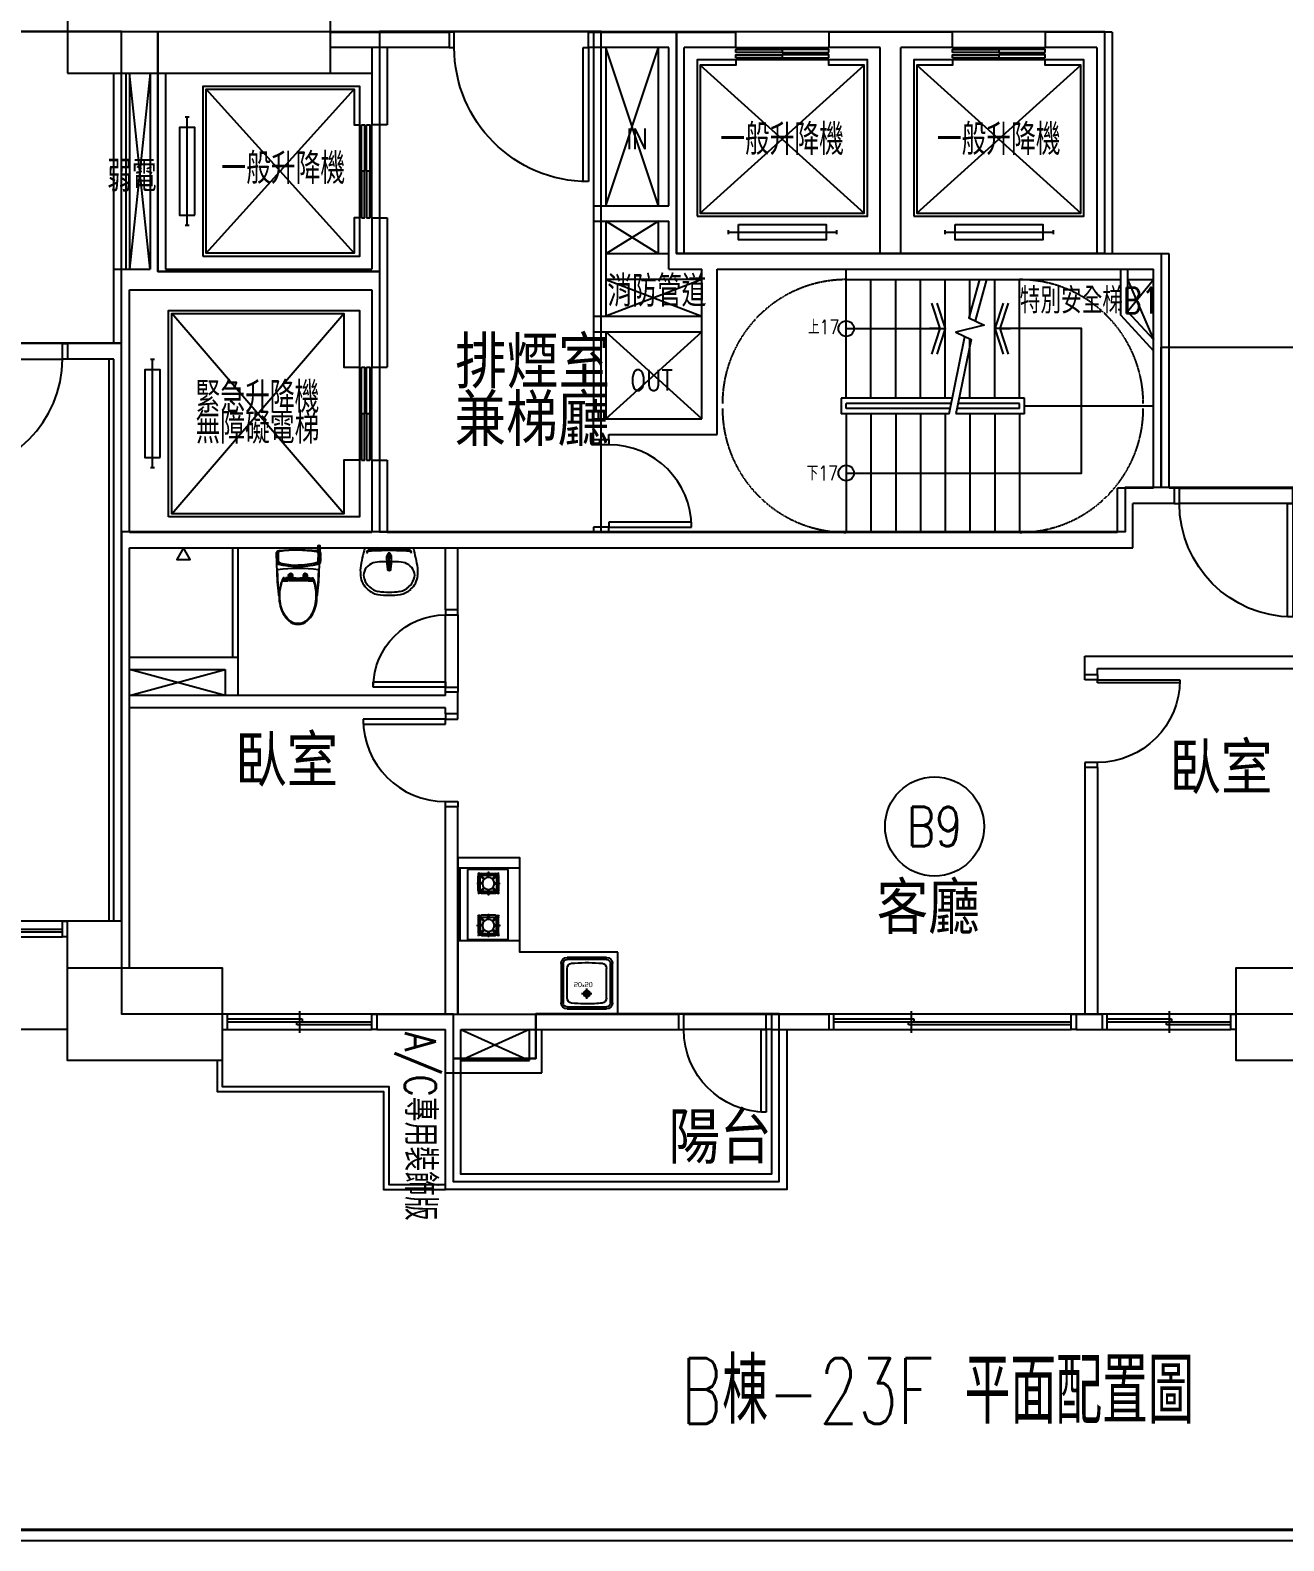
# Model space of a CAD drawing. Header units: millimetres. Extents: x 4964 to 9164, y 1049 to 3992.
# Drawn here: x 6224 to 7440, y 1066 to 2530 of the extents above; entities that cross this region are included whole.
import ezdxf
from ezdxf.enums import TextEntityAlignment as Align

# ---------------------------------------------------------------- set-up
doc = ezdxf.new("R2010")
doc.units = ezdxf.units.MM
doc.linetypes.add('HIDDEN2', pattern=[0.1875, 0.125, -0.0625])
for name, color, linetype in [('108.06.04', 1, 'Continuous'), ('COL', 1, 'Continuous'), ('DIM', 6, 'Continuous'), ('FURN', 4, 'Continuous'), ('LIFT', 4, 'Continuous'), ('OPEN', 4, 'Continuous'), ('STAIR', 4, 'Continuous'), ('SYM', 3, 'Continuous'), ('TEXT', 3, 'Continuous'), ('TEXT-樓梯、電梯', 3, 'Continuous'), ('TEXT-空間', 3, 'Continuous'), ('TOILET', 6, 'Continuous'), ('WALL', 2, 'Continuous'), ('WALL2', 10, 'Continuous'), ('投影線', 4, 'Continuous')]:
    doc.layers.add(name, color=color, linetype=linetype)
doc.layers.add('A01', color=1, linetype='Continuous', lineweight=40)
doc.layers.add('A03', color=3, linetype='Continuous', lineweight=25)
doc.layers.add('AREA', color=3, linetype='Continuous', plot=False)
doc.layers.get('DIM').off()
doc.styles.add('AEH', font='romans.shx', dxfattribs={"bigfont": 'chineset.shx'})
doc.styles.add('C1', font='simplex', dxfattribs={"bigfont": 'CHINESET'})
doc.styles.add('CHINA', font='simplex', dxfattribs={"bigfont": 'chineset.shx'})
doc.styles.get("Standard").update_dxf_attribs({"font": 'arial.ttf'})

# ---------------------------------------------------------------- blocks, each defined once
blk = doc.blocks.new('A$C7D185E68')
at = {"layer": 'A01'}
blk.add_lwpolyline([(16.24, 1704.93), (2439.36, 1704.93), (2439.36, 16.24), (16.24, 16.24)], close=True, dxfattribs=at)
at = {"layer": 'A03'}
blk.add_lwpolyline([(10.08, 1711.09), (2445.53, 1711.09), (2445.53, 10.08), (10.08, 10.08)], close=True, dxfattribs=at)
blk = doc.blocks.new('_PSTSTR')
blk.add_circle((0, 0), 0.05)
blk = doc.blocks.new('PSTARW06')
blk.add_line((-5, 0), (-15, 0))
for points in [[(-13.1, -24.8), (-5, 0), (-13.1, 24.8)], [(-8.1, -24.8), (0, 0), (-8.1, 24.8)]]:
    blk.add_lwpolyline(points)
blk = doc.blocks.new('$PDS001015O06Y00DW0000DW10')
at = {"color": 0, "linetype": 'Continuous'}
for p, q in [((40, 87.5), (35, 87.5)), ((35, 87.5), (35, 7.5)), ((40, 7.5), (40, 87.5)), ((-45, 7.5), (-40, 7.5)), ((-40, 7.5), (-40, -7.5)), ((35, 7.5), (40, 7.5)), ((45, 7.5), (40, 7.5)), ((40, 7.5), (40, -7.5)), ((-40, -7.5), (-45, -7.5)), ((40, -7.5), (45, -7.5))]:
    blk.add_line(p, q, dxfattribs=at)
at = {"color": 8, "linetype": 'Continuous'}
blk.add_arc((40, 7.5), 80, 90, 180, dxfattribs=at)
blk = doc.blocks.new('$PDS001515O099C0DW0000DW10')
at = {"color": 0, "linetype": 'Continuous'}
for p, q in [((55, 117.5), (50, 117.5)), ((50, 117.5), (50, 7.5)), ((55, 7.5), (55, 117.5)), ((-60, 7.5), (-55, 7.5)), ((-55, 7.5), (-55, -7.5)), ((55, 7.5), (-55, 7.5)), ((50, 7.5), (55, 7.5)), ((60, 7.5), (55, 7.5)), ((55, 7.5), (55, -7.5)), ((-55, -7.5), (-60, -7.5)), ((-55, -7.5), (55, -7.5)), ((55, -7.5), (60, -7.5))]:
    blk.add_line(p, q, dxfattribs=at)
blk.add_arc((55, 7.5), 110, 90, 180, dxfattribs=at)
blk = doc.blocks.new('$PDS001515O06Y00DW0000DW10')
at = {"color": 0, "linetype": 'Continuous'}
for p, q in [((40, 87.5), (35, 87.5)), ((35, 87.5), (35, 7.5)), ((40, 7.5), (40, 87.5)), ((-45, 7.5), (-40, 7.5)), ((-40, 7.5), (-40, -7.5)), ((40, 7.5), (-40, 7.5)), ((35, 7.5), (40, 7.5)), ((45, 7.5), (40, 7.5)), ((40, 7.5), (40, -7.5)), ((-40, -7.5), (-45, -7.5)), ((-40, -7.5), (40, -7.5)), ((40, -7.5), (45, -7.5))]:
    blk.add_line(p, q, dxfattribs=at)
blk.add_arc((40, 7.5), 80, 90, 180, dxfattribs=at)
blk = doc.blocks.new('A$C7F4B771B')
at = {"layer": 'TOILET'}
for p, q in [((33.4, 33), (32.6, 33)), ((33, 35.9), (33, 34)), ((0.6, 3), (0, 2.6)), ((0, 2.6), (2.6, 2.6)), ((0, 2.6), (0, 1.4)), ((0, 1.4), (2.6, 1.4)), ((0, 1.4), (0.6, 1.1)), ((0.6, 3), (2.6, 3)), ((0.6, 3), (0.6, 1.1)), ((0.6, 1.1), (2.6, 1.1)), ((2.6, 4), (3, 4)), ((2.6, 0), (3, 0)), ((3.5, 3.5), (3.5, 0.5)), ((3.5, 3), (5.7, 3)), ((3.5, 1.1), (6.7, 1.1)), ((10.6, 2.4), (18.1, 2.8)), ((10.6, 2.4), (10.8, 1.2)), ((11, 0.8), (15.4, 1.1)), ((15.8, 1.6), (15.8, 2.7)), ((18.1, 2.8), (18, 1.4)), ((33, 8.8), (32.5, 8.8)), ((33.4, 11.6), (32.6, 11.6)), ((33, 8.8), (33, 10.6))]:
    blk.add_line(p, q, dxfattribs=at)
for points in [[(49.2, 40.7, 0.005983), (47.6, 40.9, 0.021833), (35.6, 42.1), (8.5, 43.3, 0.403976), (5.4, 40.5, 0.020171), (4.6, 22.3, 0.020171), (5.4, 4.1, 0.403976), (8.5, 1.3), (10.8, 1.4)], [(4.7, 22.3, -0.01987), (5.8, 40.2, -0.30631), (7.9, 42), (15.6, 41.7, -0.337841), (17.4, 40.1, -0.051951), (19.6, 22.3)], [(4.7, 22.3, -0.019567), (6, 40, -0.319195), (8.1, 41.7), (15.4, 41.4, -0.329176), (17.2, 39.9, -0.060278), (19.6, 22.3)], [(18.1, 2.1, 0.182797), (18.8, 3.3, 0.122466), (18.8, 41.3, 0.346824), (17, 42.9)], [(23.1, 42.6, -0.423997), (23.6, 42.1, 0.06207), (23.6, 2.5, -0.423997), (23.1, 2)], [(47.4, 40.6, 0.013219), (43.9, 41, 0.019512), (23.6, 42.1)], [(31.9, 17), (29.1, 17, 1), (29.1, 13.6), (33.1, 13.6), (34.6, 13.6, 0.414214), (34.7, 13.7), (34.7, 30.9, 0.414214), (34.6, 31), (33.1, 31), (29.1, 31, 1), (29.1, 27.6), (31.9, 27.6)], [(72.6, 13.5, 0.399321), (72.6, 31.1, 0.146817), (59, 38.9, 0.057025), (49.4, 40, 0.087506), (34.1, 37.3, 0.322783), (33.6, 36.5), (33.7, 32.6), (32.1, 32.6, -0.410044), (31.9, 32.8), (31.9, 33.9, -0.414214), (32, 34), (33.5, 34, 0.418347), (33.5, 34), (33.5, 35.8, 0.410092), (33.4, 35.9), (32, 35.9, -0.414214), (31.9, 35.9), (31.9, 36.5, -0.414214), (32, 36.6), (32.5, 36.6, 0.349843), (32.7, 36.7, -0.249303), (33.2, 37.3, -0.092475), (49.4, 40.3, -0.057025), (59.1, 39.2, -0.146817), (72.8, 31.3, -0.399321), (72.8, 13.3)], [(32, 31, 0.414214), (31.9, 30.9), (31.9, 24.7, 0.087489), (32, 24.5), (32, 24.4, -0.087489), (32, 24.2), (32, 20.4, -0.087489), (32, 20.2), (32, 20.1, 0.087489), (31.9, 19.9), (31.9, 13.7, 0.414214), (32, 13.6)], [(32.5, 35.8), (32.4, 35.8, 0.414214), (32.4, 35.8), (32.4, 35.5, 0.131652), (32.4, 35.4), (32.5, 35.2, -0.131652), (32.5, 35.2), (32.5, 34, 0.414214), (32.6, 34), (33.5, 34)], [(32.4, 34, 0.410849), (32.4, 34), (32.4, 35.4)], [(32.5, 34.5), (32.5, 34.5, 0.153346), (32.5, 34.5), (32.5, 35.9)], [(32.6, 33.5), (33.4, 33.5, -0.411404), (33.5, 33.5), (33.5, 33.1, -0.417037), (33.4, 33)], [(33, 33.5, 0.425321), (32.9, 33.4), (32.9, 33.1, 0.417017), (33, 33)], [(4.7, 22.3, 0.019567), (6, 4.6, 0.319195), (8.1, 2.9), (15.4, 3.2, 0.329176), (17.2, 4.7, 0.060278), (19.6, 22.3)], [(4.7, 22.3, 0.01987), (5.8, 4.4, 0.30631), (7.9, 2.6), (15.6, 2.9, 0.337841), (17.4, 4.5, 0.051951), (19.6, 22.3)], [(10.7, 1.6), (8.3, 1.5, -0.375973), (5.4, 4.1)], [(6.7, 1, 0.359409), (6.7, 0.9, 0.141698), (11.1, 0.7, 0.141698)], [(18.1, 1.7), (35.6, 2.5, 0.021833), (47.6, 3.7, 0.005983), (49.2, 3.9, 0.005983)], [(23.6, 2.5, 0.019512), (43.9, 3.6, 0.013219), (47.4, 4, 0.013219)], [(72.6, 13.5, -0.146817), (59, 5.7, -0.057025), (49.4, 4.6, -0.087506), (34.1, 7.3, -0.322783), (33.6, 8.1), (33.7, 12), (32.1, 12, 0.410044), (31.9, 11.8), (31.9, 10.7, 0.414214), (32, 10.7), (33.5, 10.7, -0.418347), (33.5, 10.6), (33.5, 8.8, -0.410092), (33.4, 8.8), (32, 8.8, 0.414214), (31.9, 8.7), (31.9, 8.1, 0.414214), (32, 8.1), (32.5, 8.1, -0.349843), (32.7, 7.9, 0.249303), (33.2, 7.3, 0.092475), (49.4, 4.3, 0.057025), (59.1, 5.4, 0.146817), (72.8, 13.3)], [(32.4, 10.7, -0.410849), (32.4, 10.6), (32.4, 9.2)], [(32.5, 8.8), (32.4, 8.8, -0.414214), (32.4, 8.8), (32.4, 9.1, -0.131652), (32.4, 9.2), (32.5, 9.4, 0.131652), (32.5, 9.4), (32.5, 10.6, -0.414214), (32.6, 10.6), (33.5, 10.6)], [(32.5, 10.1), (32.5, 10.1, -0.153346), (32.5, 10.1), (32.5, 8.8)], [(32.6, 11), (33.4, 11, 0.411404), (33.5, 11.1), (33.5, 11.5, 0.417037), (33.4, 11.6)], [(33, 11, -0.425321), (32.9, 11.2), (32.9, 11.5, -0.417017), (33, 11.6)]]:
    blk.add_lwpolyline(points, format="xyb", dxfattribs=at)
for points in [[(28.2, 30.2, 51.990384), (28.2, 30.3, -0.980951)], [(33.7, 32.6), (34.8, 32.6, 0.414214), (34.9, 32.7), (34.9, 37.2, -0.314581), (35.7, 38.3, -0.088147), (49.4, 40.7, -0.057025), (59.1, 39.6, -0.146817), (73.1, 31.6, -0.399321), (73.1, 13, -0.146817), (59.1, 5, -0.057025), (49.4, 3.9, -0.088147), (35.7, 6.3, -0.314581), (34.9, 7.4), (34.9, 12, 0.414214), (34.8, 12.1), (33.7, 12.1), (32, 12.1, -0.414214), (31.9, 12.2), (31.9, 13.5, -0.414214), (32, 13.6), (33, 13.6, 0.414214), (33.1, 13.7), (33.1, 20.9), (33.1, 21.3), (33.1, 23.3), (33.1, 23.8), (33.1, 30.9, 0.414214), (33, 31.1), (32, 31.1, -0.414214), (31.9, 31.2), (31.9, 32.5, -0.414214), (32, 32.6)], [(28.2, 14.4, -51.990384), (28.2, 14.3, 0.980951)]]:
    blk.add_lwpolyline(points, format="xyb", close=True, dxfattribs=at)
blk.add_lwpolyline([(6.7, 1.8), (6.7, 1)], dxfattribs=at)
for centre, radius in [((29.1, 29.3), 1.32), ((29.1, 29.3), 0.8), ((29.1, 15.3), 1.32), ((29.1, 15.3), 0.8)]:
    blk.add_circle(centre, radius, dxfattribs=at)
for centre, radius, start, end in [((33.3, 31.7), 5, 97.3217, 103.3788), ((32.2, 36.5), 0.03, 103.3788, 128.9573), ((32.4, 35.8), 0.05, 47.7314, 90.0202), ((3, 3.5), 0.5, 0, 90), ((3, 0.5), 0.5, 270, 0), ((9.2, 2), 1.2, 215.2097, 329.1821), ((9.2, 2), 0.8, 238.3411, 306.8835), ((11.3, 1.2), 0.5, 185.9474, 259.5788), ((13.3, -2.4), 4.07, 90.4631, 125.7318), ((14.5, 18.9), 18.5, 259.5788, 265.6128), ((13.5, 5.5), 5, 265.6128, 274.3274), ((13.7, -3.1), 4.75, 65.0238, 96.2227), ((12.3, 21.6), 21.2, 274.3274, 285.1777), ((15.3, 1.6), 0.5, 273, 3), ((17.7, 1.4), 0.3, 285.1777, 355.6275), ((32.2, 8.1), 0.03, 231.0427, 256.6212), ((33.3, 12.9), 5, 256.6212, 262.6783), ((32.4, 8.8), 0.05, 269.9798, 312.2686)]:
    blk.add_arc(centre, radius, start, end, dxfattribs=at)
blk = doc.blocks.new('A$C2DEA0AC4')
at = {"layer": 'TOILET'}
for p, q in [((4.3, 46), (51.5, 46)), ((25.6, 32.5), (30.2, 32.5)), ((27.9, 23.4), (27.9, 41.7)), ((27.9, 23.4), (27.9, 41.7))]:
    blk.add_line(p, q, dxfattribs=at)
for points in [[(25.5, 35, -0.052279), (26, 31.6, 0.000229), (26.4, 27.8, 0.340448), (27.6, 26.6, 0.066371), (28.2, 26.6, 0.340448), (29.4, 27.8, 0.000229), (29.8, 31.6, -0.069793), (30.3, 35, 1.276667)], [(28.2, 26.8, 0.340448), (29.4, 28, 0.006785), (29.8, 31.6, -0.069793), (30.3, 35, 1.276667), (25.5, 35, -0.052279), (26, 31.6, 0.006785), (26.4, 28, 0.340448), (27.6, 26.8, 0.066371)]]:
    blk.add_lwpolyline(points, format="xyb", close=True, dxfattribs=at)
for points in [[(27.2, 39.8, 0.334074), (25.5, 37.5), (25.5, 35.7)], [(27.7, 39.6), (27.4, 39.6), (27, 39.5), (26.6, 39.2), (26.2, 38.9), (25.9, 38.6), (25.7, 38.1), (25.5, 37.7), (25.5, 37.2, 0.003321), (25.5, 35.9), (25.5, 35.5, 0.000028), (25.5, 35.4, 0.020291), (26.2, 25.4, 0.212127), (26.8, 24.4, 0.293365), (29, 24.4, 0.212127), (29.7, 25.4, 0.020291), (30.3, 35.4, 0.000028), (30.3, 35.5), (30.3, 35.9, 0.003321), (30.3, 37.2), (30.3, 37.7), (30.1, 38.1), (29.9, 38.6), (29.6, 38.9), (29.2, 39.2), (28.8, 39.5), (28.4, 39.6), (28.1, 39.6)], [(27.7, 39.7), (27.7, 39.2, 0.191862), (27.7, 39.2, 0.430216), (28.1, 39.2, 0.191862), (28.1, 39.2), (28.1, 39.7)], [(30.3, 35.7), (30.3, 37.5, 0.334074), (28.6, 39.8, 0.334074)]]:
    blk.add_lwpolyline(points, format="xyb", dxfattribs=at)
for radius in [1.75, 1.74]:
    blk.add_circle((27.9, 37.5), radius, dxfattribs=at)
for centre, radius, start, end in [((182.4, -3.2), 184.7, 164.559, 170.8195), ((8.6, 42), 2, 93.3379, 118.3722), ((26.9, -272.5), 317, 89.8193, 93.3396), ((28.9, -272.5), 317, 86.6604, 90.1807), ((47.3, 42), 2, 61.6278, 86.6621), ((-126.6, -3.2), 184.7, 9.1805, 15.441), ((17.4, 17.5), 14.7, 94.2306, 156.4506), ((9, 41.1), 3, 118.3722, 166.7079), ((9, 39.9), 3, 118.3722, 166.7079), ((8.6, 40.8), 2, 93.3379, 118.3722), ((26.9, -273.7), 317, 89.8193, 93.3396), ((24.2, -44.1), 76.6, 88.9242, 95.8915), ((27.9, 37.6), 2.33, 73.0156, 106.9844), ((27.9, 38.6), 1.02, 78.6778, 101.3222), ((28.9, -273.7), 317, 86.6604, 90.1807), ((31.6, -44.1), 76.6, 84.1085, 91.0758), ((38.4, 17.5), 14.7, 23.5494, 85.7694), ((47.3, 40.8), 2, 61.6278, 86.6621), ((46.8, 41.1), 3, 13.2921, 61.6278), ((46.8, 39.9), 3, 13.2921, 61.6278), ((50.6, 23.7), 50.6, 177.1115, 185.697), ((19.1, 20.5), 19, 185.4039, 230.5646), ((13.1, 19.4), 10, 156.4506, 201.4799), ((16.8, 20.8), 13.9, 201.4799, 202.3379), ((19.1, 20.5), 16, 198.1949, 230.5646), ((36.7, 20.5), 16, 309.4354, 341.8051), ((36.7, 20.5), 19, 309.4354, 354.5961), ((42.7, 19.4), 10, 338.5201, 23.5494), ((39, 20.8), 13.9, 337.6621, 338.5201), ((5.2, 23.7), 50.6, 354.303, 2.8885), ((21.1, 21.7), 21.3, 228.4277, 258.5798), ((21.1, 21.7), 18.3, 228.0768, 258.2289), ((27.9, 68), 68, 260.7168, 279.2832), ((27.9, 68), 65, 260.7168, 279.2832), ((34.7, 21.7), 18.3, 281.7711, 311.9232), ((34.7, 21.7), 21.3, 281.4202, 311.5723)]:
    blk.add_arc(centre, radius, start, end, dxfattribs=at)
blk.add_ellipse((27.9, 40.4), major_axis=(-1, 0), ratio=0.738606, dxfattribs=at)
for centre, major_axis, ratio, start_param, end_param in [((27.9, 40.4), (-1, 0), 0.738606, 6.27143, 9.436533), ((27.9, 39.2), (-0.295, 0), 0.370098, 5.457068, 10.250896)]:
    blk.add_ellipse(centre, major_axis=major_axis, ratio=ratio, start_param=start_param, end_param=end_param, dxfattribs=at)
blk = doc.blocks.new('$PDS00150XC06680DW0000DW10')
at = {"color": 0, "linetype": 'Continuous'}
for p, q in [((35, 76), (30, 76)), ((30, 76), (30, 6)), ((35, 6), (35, 76)), ((-40, 6), (-35, 6)), ((-35, 6), (-35, -6)), ((35, 6), (-35, 6)), ((30, 6), (35, 6)), ((40, 6), (35, 6)), ((35, 6), (35, -6)), ((-35, -6), (-40, -6)), ((-35, -6), (35, -6)), ((35, -6), (40, -6))]:
    blk.add_line(p, q, dxfattribs=at)
blk.add_arc((35, 6), 70, 90, 180, dxfattribs=at)
blk = doc.blocks.new('$PDS00100XC06Y00DW0000DW10')
at = {"color": 0, "linetype": 'Continuous'}
for p, q in [((40, 86), (35, 86)), ((35, 86), (35, 6)), ((40, 6), (40, 86)), ((-45, 6), (-40, 6)), ((-40, 6), (-40, -6)), ((35, 6), (40, 6)), ((45, 6), (40, 6)), ((40, 6), (40, -6)), ((-40, -6), (-45, -6)), ((40, -6), (45, -6))]:
    blk.add_line(p, q, dxfattribs=at)
blk.add_arc((40, 6), 80, 90, 180, dxfattribs=at)
blk = doc.blocks.new('A$C27D414F7')
at = {"layer": 'FURN'}
for p, q in [((0, 60), (70.2, 60)), ((0, 58.1), (70.2, 58.1)), ((1.2, 50.6), (69, 50.6)), ((1.2, 11.4), (1.2, 50.6)), ((69, 50.6), (69, 11.4)), ((8.4, 30.9), (4.1, 31.1)), ((4.1, 29.7), (4.1, 31.1)), ((8.4, 29.9), (4.1, 29.7)), ((4.5, 39.7), (5.4, 40.7)), ((9.9, 34.6), (4.5, 39.7)), ((5, 37.2), (5, 23.6)), ((10.6, 35.3), (5.4, 40.7)), ((6.8, 37.3), (6.8, 23.6)), ((21.5, 38.3), (7.8, 38.3)), ((21.6, 40.2), (7.9, 40.2)), ((8.4, 29.9), (8.4, 30.9)), ((9.9, 34.6), (10.6, 35.3)), ((14.1, 41.1), (15.4, 41.1)), ((14.3, 36.8), (14.1, 41.1)), ((14.3, 36.8), (15.3, 36.8)), ((15.3, 36.8), (15.4, 41.1)), ((18.9, 35.3), (24.1, 40.7)), ((18.9, 35.3), (19.6, 34.6)), ((19.6, 34.6), (25, 39.7)), ((21.1, 30.9), (25.4, 31.1)), ((21.1, 30.9), (21.1, 29.9)), ((21.1, 29.9), (25.4, 29.7)), ((22.5, 23.6), (22.5, 37.3)), ((24.1, 40.7), (25, 39.7)), ((24.5, 23.6), (24.5, 37.2)), ((25.4, 31.1), (25.4, 29.7)), ((49.1, 30.9), (44.8, 31.1)), ((44.8, 31.1), (44.8, 29.7)), ((49.1, 29.9), (44.8, 29.7)), ((46.2, 40.7), (45.2, 39.7)), ((50.6, 34.6), (45.2, 39.7)), ((45.7, 23.6), (45.7, 37.2)), ((51.3, 35.3), (46.2, 40.7)), ((47.7, 23.6), (47.7, 37.3)), ((48.6, 40.2), (62.3, 40.2)), ((48.7, 38.3), (62.4, 38.3)), ((49.1, 30.9), (49.1, 29.9)), ((51.3, 35.3), (50.6, 34.6)), ((55, 36.8), (54.8, 41.1)), ((56.1, 41.1), (54.8, 41.1)), ((56, 36.8), (55, 36.8)), ((56, 36.8), (56.1, 41.1)), ((59.6, 35.3), (64.8, 40.7)), ((60.3, 34.6), (59.6, 35.3)), ((60.3, 34.6), (65.7, 39.7)), ((61.8, 30.9), (66.1, 31.1)), ((61.8, 29.9), (61.8, 30.9)), ((61.8, 29.9), (66.1, 29.7)), ((63.4, 37.3), (63.4, 23.6)), ((65.7, 39.7), (64.8, 40.7)), ((65.2, 37.2), (65.2, 23.6)), ((66.1, 29.7), (66.1, 31.1)), ((9.9, 26.3), (4.5, 21.1)), ((5.4, 20.1), (4.5, 21.1)), ((10.6, 25.5), (5.4, 20.1)), ((7.8, 22.6), (21.5, 22.6)), ((7.9, 20.7), (21.6, 20.7)), ((10.6, 25.5), (9.9, 26.3)), ((14.3, 24), (14.1, 19.8)), ((15.4, 19.8), (14.1, 19.8)), ((15.3, 24), (14.3, 24)), ((15.3, 24), (15.4, 19.8)), ((19.6, 26.3), (18.9, 25.5)), ((18.9, 25.5), (24.1, 20.1)), ((19.6, 26.3), (25, 21.1)), ((25, 21.1), (24.1, 20.1)), ((50.6, 26.3), (45.2, 21.1)), ((45.2, 21.1), (46.2, 20.1)), ((51.3, 25.5), (46.2, 20.1)), ((62.3, 20.7), (48.6, 20.7)), ((62.4, 22.6), (48.7, 22.6)), ((50.6, 26.3), (51.3, 25.5)), ((55, 24), (54.8, 19.8)), ((54.8, 19.8), (56.1, 19.8)), ((55, 24), (56, 24)), ((56, 24), (56.1, 19.8)), ((59.6, 25.5), (60.3, 26.3)), ((59.6, 25.5), (64.8, 20.1)), ((60.3, 26.3), (65.7, 21.1)), ((64.8, 20.1), (65.7, 21.1)), ((69, 11.4), (1.2, 11.4))]:
    blk.add_line(p, q, dxfattribs=at)
blk.add_lwpolyline([(70.2, 60), (70.2, 0), (0, 0), (0, 60)], dxfattribs=at)
for centre in [(14.8, 30.4), (55.5, 30.4)]:
    blk.add_circle(centre, 5.83, dxfattribs=at)
for centre, radius, start, end in [((7.9, 37.2), 2.92, 90, 179.9996), ((7.8, 37.3), 0.975, 90, 180), ((21.5, 37.3), 0.975, 0, 90), ((21.6, 37.2), 2.92, 359.9989, 90), ((48.6, 37.2), 2.92, 90.0007, 180.0004), ((48.7, 37.3), 0.975, 90, 180), ((62.3, 37.2), 2.92, 0.0007, 90.0004), ((62.4, 37.3), 0.975, 0, 90), ((7.9, 23.6), 2.92, 179.9996, 269.9993), ((7.8, 23.6), 0.975, 180, 270), ((21.5, 23.6), 0.975, 270, 0), ((21.6, 23.6), 2.92, 269.9993, 359.9989), ((48.6, 23.6), 2.92, 180.0011, 270.0007), ((48.6, 23.6), 2.92, 180.0007, 270.0004), ((48.7, 23.6), 0.975, 180, 270), ((62.3, 23.6), 2.92, 269.9996, 359.9993), ((62.4, 23.6), 0.975, 270, 0)]:
    blk.add_arc(centre, radius, start, end, dxfattribs=at)
blk = doc.blocks.new('A$C7C18738F')
at = {"layer": 'FURN'}
for p, q in [((0, 6), (0, 44)), ((2, 6), (2, 44)), ((6, 50), (44, 50)), ((6, 48), (44, 48)), ((48, 44), (48, 6)), ((50, 44), (50, 6)), ((6, 39.4), (6, 10.6)), ((20, 35), (30, 35)), ((25, 40), (25, 30)), ((44, 39.4), (44, 10.6)), ((44, 2), (6, 2)), ((44, 0), (6, 0))]:
    blk.add_line(p, q, dxfattribs=at)
for radius in [3, 2]:
    blk.add_circle((25, 35), radius, dxfattribs=at)
for centre, radius, start, end in [((6, 44), 6, 90, 180), ((6, 44), 4, 90, 180), ((11, 39.4), 5, 98.9397, 180), ((39, 39.4), 5, 0, 81.0664), ((44, 44), 6, 0, 90), ((44, 44), 4, 0, 90), ((6, 6), 6, 180, 270), ((6, 6), 4, 180, 270), ((11, 10.6), 5, 180, 261.0642), ((39, 10.6), 5, 278.9355, 0), ((44, 6), 6, 270, 0), ((44, 6), 4, 270, 0)]:
    blk.add_arc(centre, radius, start, end, dxfattribs=at)
for points, knots in [([(39.8, 44.3), (39.3, 44.4), (38.7, 44.4), (33, 44.9), (27.7, 45.1), (18.3, 44.9), (14.2, 44.7), (10.2, 44.3)], [4.4702396, 4.4702396, 4.4702396, 4.4702396, 4.4963991, 4.4963991, 4.7541007, 4.7541007, 4.9545487, 4.9545487, 4.9545487, 4.9545487]), ([(10.2, 5.7), (11.1, 5.6), (12.1, 5.5), (17.6, 5.1), (22.2, 5), (31.2, 5.1), (35.6, 5.3), (39.8, 5.7)], [1.3285744, 1.3285744, 1.3285744, 1.3285744, 1.3749132, 1.3749132, 1.6016432, 1.6016432, 1.8129453, 1.8129453, 1.8129453, 1.8129453])]:
    blk.add_open_spline(points, degree=3, knots=knots, dxfattribs=at)
blk.add_text('50*50', height=5, dxfattribs=at).set_placement((12.5, 23.8))
blk = doc.blocks.new('_LCNO001')
blk.add_circle((0, 0), 0.5)
at = {"style": 'C1', "width": 0.7}
blk.add_attdef('NO', text='', height=0.4, dxfattribs=at).set_placement((0, 0), align=Align.MIDDLE)
blk = doc.blocks.new('$PWS002115O0A140DW00008C2')
at = {"color": 0, "linetype": 'Continuous'}
for p, q in [((-65, 7.5), (-60, 7.5)), ((-60, 7.5), (-60, -7.5)), ((60, 7.5), (-60, 7.5)), ((-60, 3), (2.5, 3)), ((60, 0), (-60, 0)), ((-2.5, -3), (-2.5, 0)), ((0, -10.5), (0, 10.5)), ((2.5, 3), (2.5, 0)), ((65, 7.5), (60, 7.5)), ((60, 7.5), (60, -7.5)), ((-60, -7.5), (-65, -7.5)), ((-60, -7.5), (60, -7.5)), ((60, -3), (-2.5, -3)), ((60, -7.5), (65, -7.5))]:
    blk.add_line(p, q, dxfattribs=at)
blk = doc.blocks.new('$PWS002115O0IIO0DW00008C2')
at = {"color": 0, "linetype": 'Continuous'}
for p, q in [((-120, 7.5), (-115, 7.5)), ((-115, 7.5), (-115, -7.5)), ((115, 7.5), (-115, 7.5)), ((-115, 3), (42.5, 3)), ((115, 0), (-115, 0)), ((37.5, -3), (37.5, 0)), ((40, -10.5), (40, 10.5)), ((42.5, 3), (42.5, 0)), ((120, 7.5), (115, 7.5)), ((115, 7.5), (115, -7.5)), ((-115, -7.5), (-120, -7.5)), ((-115, -7.5), (115, -7.5)), ((115, -3), (37.5, -3)), ((115, -7.5), (120, -7.5))]:
    blk.add_line(p, q, dxfattribs=at)
blk = doc.blocks.new('$PWS002115O0BKO0DW00008C2')
at = {"color": 0, "linetype": 'Continuous'}
for p, q in [((-75, 7.5), (-70, 7.5)), ((-70, 7.5), (-70, -7.5)), ((-70, 3), (2.5, 3)), ((70, 0), (-70, 0)), ((-2.5, -3), (-2.5, 0)), ((2.5, 3), (2.5, 0)), ((75, 7.5), (70, 7.5)), ((70, 7.5), (70, -7.5)), ((-70, -7.5), (-75, -7.5)), ((70, -3), (-2.5, -3)), ((70, -7.5), (75, -7.5))]:
    blk.add_line(p, q, dxfattribs=at)
at = {"color": 8, "linetype": 'Continuous'}
for p, q in [((70, 7.5), (-70, 7.5)), ((0, -10.5), (0, 10.5)), ((-70, -7.5), (70, -7.5))]:
    blk.add_line(p, q, dxfattribs=at)
blk = doc.blocks.new('$PDS001015O0ASW0DW0000DW10')
at = {"color": 0, "linetype": 'Continuous'}
for p, q in [((65, 137.5), (60, 137.5)), ((60, 137.5), (60, 7.5)), ((65, 7.5), (65, 137.5)), ((-70, 7.5), (-65, 7.5)), ((-65, 7.5), (-65, -7.5)), ((60, 7.5), (65, 7.5)), ((70, 7.5), (65, 7.5)), ((65, 7.5), (65, -7.5)), ((-65, -7.5), (-70, -7.5)), ((65, -7.5), (70, -7.5))]:
    blk.add_line(p, q, dxfattribs=at)
blk.add_arc((65, 7.5), 130, 90, 180, dxfattribs=at)
blk = doc.blocks.new('$PDS00100XC06Y00DW00008C10')
at = {"color": 0, "linetype": 'Continuous'}
for p, q in [((40, 86), (37, 86)), ((37, 86), (37, 6)), ((40, 6), (40, 86)), ((-45, 6), (-40, 6)), ((-40, 6), (-40, -6)), ((37, 6), (40, 6)), ((45, 6), (40, 6)), ((40, 6), (40, -6)), ((-40, -6), (-45, -6)), ((40, -6), (45, -6))]:
    blk.add_line(p, q, dxfattribs=at)
blk.add_arc((40, 6), 80, 90, 180, dxfattribs=at)

msp = doc.modelspace()

# ---------------------------------------------------------------- linework, layer by layer
at = {"layer": 'AREA'}
for points in [[(7535.9, 2086.6), (7285.9, 2086.6), (7285.9, 2043.6), (6312.9, 2043.6), (6312.9, 2226.6), (5357.9, 2226.6), (5357.9, 2516.6), (5975.9, 2516.6), (5975.9, 2788.6), (6755.9, 2788.6), (6755.9, 2845.6), (7325.9, 2845.6), (7325.9, 2943.1), (7710.9, 2943.1), (7710.9, 2763.6), (7535.9, 2763.6)], [(5975.9, 2788.6), (5975.9, 2528.6), (7265.9, 2528.6), (7265.9, 2313.6), (7320.9, 2313.6), (7320.9, 2222.6), (7535.9, 2222.6), (7535.9, 2528.6), (7473.4, 2528.6), (7473.4, 2788.6)], [(6312.9, 2528.6), (5975.9, 2528.6), (5975.9, 2516.6), (6092.9, 2516.6), (6092.9, 2226.6), (6312.9, 2226.6)], [(7320.9, 2313.6), (7320.9, 2086.6), (7285.9, 2086.6), (7285.9, 2043.6), (6312.9, 2043.6), (6312.9, 2528.6), (6347.9, 2528.6), (6347.9, 2296.1), (6562.9, 2296.1), (6562.9, 2043.6), (6777.9, 2043.6), (6777.9, 2528.6), (6850.9, 2528.6), (6850.9, 2313.6)], [(6347.9, 2296.1), (6347.9, 2528.6), (6562.9, 2528.6), (6562.9, 2296.1)], [(6777.9, 2528.6), (6562.9, 2528.6), (6562.9, 2043.6), (6777.9, 2043.6)], [(6850.9, 2313.6), (6850.9, 2528.6), (7265.9, 2528.6), (7265.9, 2313.6)], [(6312.9, 2226.6), (5312.9, 2226.6), (5312.9, 1576.6), (5644.4, 1576.6), (5644.4, 1726.6), (5896.9, 1726.6), (5896.9, 1726.6), (5947.9, 1726.6), (5947.9, 1646.6), (5991.4, 1646.6), (5991.4, 1666.6), (6312.9, 1666.6)], [(7320.9, 2222.6), (7535.9, 2222.6), (7535.9, 2086.6), (7320.9, 2086.6)], [(7535.9, 2086.6), (7285.9, 2086.6), (7285.9, 2043.6), (6312.9, 2043.6), (6312.9, 1576.6), (6634.4, 1576.6), (6634.4, 1533.1), (6714.4, 1533.1), (6714.4, 1576.6), (7535.9, 1576.6)], [(6714.4, 1576.6), (6714.4, 1533.1), (6634.4, 1533.1), (6634.4, 1414.1), (6950.4, 1414.1), (6950.4, 1576.6)]]:
    msp.add_lwpolyline(points, close=True, dxfattribs=at)
at = {"layer": 'COL'}
for points in [[(6260.4, 2488.2), (6515.4, 2488.2), (6515.4, 2573.2), (6260.4, 2573.2)], [(6260.4, 1621.2), (6410.4, 1621.2), (6410.4, 1531.2), (6260.4, 1531.2)], [(7543.4, 1531.2), (7393.4, 1531.2), (7393.4, 1621.2), (7543.4, 1621.2)]]:
    msp.add_lwpolyline(points, close=True, dxfattribs=at)
at = {"layer": 'FURN'}
msp.add_lwpolyline([(6793.9, 1636.2), (6698.9, 1636.2), (6698.9, 1727.7), (6638.9, 1727.7), (6638.9, 1576.2), (6793.9, 1576.2)], close=True, dxfattribs=at)
at = {"layer": 'LIFT'}
for p, q in [((6908.4, 2513.2), (6998.4, 2513.2)), ((7118.4, 2513.2), (7208.4, 2513.2)), ((6873.9, 2496.2), (7032.9, 2352.7)), ((6873.9, 2352.7), (7032.9, 2496.2)), ((7083.9, 2496.2), (7242.9, 2352.7)), ((7083.9, 2352.7), (7242.9, 2496.2)), ((6538.4, 2313.7), (6394.9, 2472.7)), ((6394.9, 2313.7), (6538.4, 2472.7)), ((6378.4, 2445.7), (6374.4, 2445.7)), ((6376.4, 2340.7), (6376.4, 2445.7)), ((6555.4, 2348.2), (6555.4, 2438.2)), ((6378.4, 2340.7), (6374.4, 2340.7)), ((6900.9, 2336.2), (6900.9, 2332.2)), ((6900.9, 2334.2), (7005.9, 2334.2)), ((7005.9, 2336.2), (7005.9, 2332.2)), ((7110.9, 2336.2), (7110.9, 2332.2)), ((7110.9, 2334.2), (7215.9, 2334.2)), ((7215.9, 2336.2), (7215.9, 2332.2)), ((6528.4, 2061.2), (6361.4, 2255.2)), ((6361.4, 2061.2), (6528.4, 2255.2)), ((6344.9, 2210.7), (6340.9, 2210.7)), ((6342.9, 2105.7), (6342.9, 2210.7)), ((6555.4, 2113.2), (6555.4, 2203.2)), ((6344.9, 2105.7), (6340.9, 2105.7))]:
    msp.add_line(p, q, dxfattribs=at)
for points in [[(6908.4, 2508.2), (6908.4, 2511.2), (6953.4, 2511.2), (6953.4, 2508.2)], [(6908.4, 2503.2), (6908.4, 2506.2), (6953.4, 2506.2), (6953.4, 2503.2)], [(6998.4, 2508.2), (6998.4, 2511.2), (6953.4, 2511.2), (6953.4, 2508.2)], [(6998.4, 2503.2), (6998.4, 2506.2), (6953.4, 2506.2), (6953.4, 2503.2)], [(7118.4, 2508.2), (7118.4, 2511.2), (7163.4, 2511.2), (7163.4, 2508.2)], [(7118.4, 2503.2), (7118.4, 2506.2), (7163.4, 2506.2), (7163.4, 2503.2)], [(7208.4, 2508.2), (7208.4, 2511.2), (7163.4, 2511.2), (7163.4, 2508.2)], [(7208.4, 2503.2), (7208.4, 2506.2), (7163.4, 2506.2), (7163.4, 2503.2)], [(6870.9, 2349.7), (7035.9, 2349.7), (7035.9, 2501.2), (6870.9, 2501.2)], [(7080.9, 2349.7), (7245.9, 2349.7), (7245.9, 2501.2), (7080.9, 2501.2)], [(6391.9, 2310.7), (6391.9, 2475.7), (6543.4, 2475.7), (6543.4, 2310.7)], [(6383.9, 2350.7), (6383.9, 2435.7), (6368.9, 2435.7), (6368.9, 2350.7)], [(6545.4, 2438.2), (6548.4, 2438.2), (6548.4, 2393.2), (6545.4, 2393.2)], [(6550.4, 2438.2), (6553.4, 2438.2), (6553.4, 2393.2), (6550.4, 2393.2)], [(6545.4, 2348.2), (6548.4, 2348.2), (6548.4, 2393.2), (6545.4, 2393.2)], [(6550.4, 2348.2), (6553.4, 2348.2), (6553.4, 2393.2), (6550.4, 2393.2)], [(6910.9, 2341.7), (6995.9, 2341.7), (6995.9, 2326.7), (6910.9, 2326.7)], [(7120.9, 2341.7), (7205.9, 2341.7), (7205.9, 2326.7), (7120.9, 2326.7)], [(6358.4, 2058.2), (6358.4, 2258.2), (6543.4, 2258.2), (6543.4, 2058.2)], [(6350.4, 2115.7), (6350.4, 2200.7), (6335.4, 2200.7), (6335.4, 2115.7)], [(6545.4, 2203.2), (6548.4, 2203.2), (6548.4, 2158.2), (6545.4, 2158.2)], [(6550.4, 2203.2), (6553.4, 2203.2), (6553.4, 2158.2), (6550.4, 2158.2)], [(6545.4, 2113.2), (6548.4, 2113.2), (6548.4, 2158.2), (6545.4, 2158.2)], [(6550.4, 2113.2), (6553.4, 2113.2), (6553.4, 2158.2), (6550.4, 2158.2)]]:
    msp.add_lwpolyline(points, close=True, dxfattribs=at)
for points in [[(6908.4, 2501.2), (6908.4, 2496.2), (6873.9, 2496.2), (6873.9, 2352.7), (7032.9, 2352.7), (7032.9, 2496.2), (6998.4, 2496.2), (6998.4, 2501.2)], [(7118.4, 2501.2), (7118.4, 2496.2), (7083.9, 2496.2), (7083.9, 2352.7), (7242.9, 2352.7), (7242.9, 2496.2), (7208.4, 2496.2), (7208.4, 2501.2)], [(6543.4, 2348.2), (6538.4, 2348.2), (6538.4, 2313.7), (6394.9, 2313.7), (6394.9, 2472.7), (6538.4, 2472.7), (6538.4, 2438.2), (6543.4, 2438.2)], [(6543.4, 2113.2), (6528.4, 2113.2), (6528.4, 2061.2), (6361.4, 2061.2), (6361.4, 2255.2), (6528.4, 2255.2), (6528.4, 2203.2), (6543.4, 2203.2)]]:
    msp.add_lwpolyline(points, dxfattribs=at)
at = {"layer": 'STAIR'}
for p, q in [((7015.4, 2173.2), (7015.4, 2298.2)), ((7015.4, 2288.2), (7281.2, 2288.2)), ((7039.4, 2173.2), (7039.4, 2288.2)), ((7063.4, 2173.2), (7063.4, 2288.2)), ((7087.4, 2173.2), (7087.4, 2288.2)), ((7111.4, 2173.2), (7111.4, 2288.2)), ((7135.4, 2250.7), (7135.4, 2288.2)), ((7151.3, 2288.2), (7140.4, 2248.4)), ((7159.4, 2173.2), (7159.4, 2288.2)), ((7183.4, 2173.2), (7183.4, 2288.2)), ((7015.4, 2240.7), (7111.2, 2240.7)), ((7115.2, 2158.2), (7130.5, 2233.1)), ((7135.4, 2173.2), (7135.4, 2230.7)), ((7118.5, 2173.2), (7010.4, 2173.2)), ((7010.4, 2173.2), (7010.4, 2158.2)), ((7117.4, 2168.2), (7015.4, 2168.2)), ((7015.4, 2163.2), (7015.4, 2168.2)), ((7183.4, 2168.2), (7123.9, 2168.2)), ((7188.4, 2173.2), (7125, 2173.2)), ((7183.4, 2163.2), (7183.4, 2168.2)), ((7188.4, 2158.2), (7188.4, 2173.2)), ((7115.2, 2158.2), (7010.4, 2158.2)), ((7116.3, 2163.2), (7015.4, 2163.2)), ((7015.4, 2158.2), (7015.4, 2043.2)), ((7039.4, 2158.2), (7039.4, 2043.2)), ((7063.4, 2158.2), (7063.4, 2043.2)), ((7087.4, 2158.2), (7087.4, 2043.2)), ((7111.4, 2158.2), (7111.4, 2043.2)), ((7188.4, 2158.2), (7121.7, 2158.2)), ((7183.4, 2163.2), (7122.8, 2163.2)), ((7135.4, 2158.2), (7135.4, 2043.2)), ((7159.4, 2158.2), (7159.4, 2043.2)), ((7183.4, 2158.2), (7183.4, 2043.2)), ((7188.4, 2165.7), (7313.4, 2165.7))]:
    msp.add_line(p, q, dxfattribs=at)
at = {"layer": 'STAIR', "linetype": 'HIDDEN2'}
msp.add_line((7015.4, 2288.2), (7183.4, 2288.2), dxfattribs=at)
at = {"layer": 'STAIR'}
for points in [[(7144.7, 2288.2), (7134.4, 2251.2), (7149.3, 2244.2), (7121.6, 2237.2), (7136.4, 2230.3), (7121.7, 2158.2)], [(7015.4, 2100.7), (7243.5, 2100.7), (7243.5, 2240.7), (7159.4, 2240.7)]]:
    msp.add_lwpolyline(points, dxfattribs=at)
at = {"layer": 'STAIR', "linetype": 'HIDDEN2'}
for centre, start, end in [((7015.4, 2168.2), 90, 180), ((7183.4, 2168.2), 0, 90), ((7015.4, 2163.2), 180, 270), ((7183.4, 2163.2), 270, 0)]:
    msp.add_arc(centre, 120, start, end, dxfattribs=at)
at = {"layer": 'TOILET'}
for p, q in [((6420.4, 2028.2), (6420.4, 1922.2)), ((6425.4, 2028.2), (6425.4, 1922.2))]:
    msp.add_line(p, q, dxfattribs=at)
msp.add_lwpolyline([(6372.9, 2028.2), (6366.4, 2017), (6379.4, 2017)], close=True, dxfattribs=at)
at = {"layer": 'WALL'}
for p, q in [((6515.4, 2528.2), (6630.4, 2528.2)), ((6630.4, 2528.2), (6630.4, 2513.2)), ((6770.4, 2528.2), (6908.4, 2528.2)), ((6770.4, 2528.2), (6770.4, 2513.2)), ((6908.4, 2513.2), (6908.4, 2528.2)), ((7118.4, 2528.2), (6998.4, 2528.2)), ((6998.4, 2528.2), (6998.4, 2513.2)), ((7118.4, 2513.2), (7118.4, 2528.2)), ((7273.4, 2528.2), (7208.4, 2528.2)), ((7208.4, 2528.2), (7208.4, 2513.2)), ((7273.4, 2528.2), (7273.4, 2313.2)), ((6630.4, 2513.2), (6515.4, 2513.2)), ((6555.4, 2513.2), (6555.4, 2438.2)), ((6570.4, 2513.2), (6570.4, 2438.2)), ((6843.4, 2513.2), (6770.4, 2513.2)), ((6843.4, 2359.7), (6843.4, 2513.2)), ((6858.4, 2313.2), (6858.4, 2513.2)), ((6908.4, 2513.2), (6858.4, 2513.2)), ((7048.4, 2513.2), (6998.4, 2513.2)), ((7048.4, 2313.2), (7048.4, 2513.2)), ((7068.4, 2313.2), (7068.4, 2513.2)), ((7118.4, 2513.2), (7068.4, 2513.2)), ((7258.4, 2513.2), (7208.4, 2513.2)), ((7258.4, 2513.2), (7258.4, 2313.2)), ((6340.4, 2488.2), (6340.4, 2298.2)), ((6355.4, 2488.2), (6355.4, 2298.2)), ((6570.4, 2438.2), (6555.4, 2438.2)), ((6770.4, 2359.7), (6843.4, 2359.7)), ((6770.4, 2359.7), (6770.4, 2344.7)), ((6555.4, 2348.2), (6570.4, 2348.2)), ((6555.4, 2348.2), (6555.4, 2298.2)), ((6570.4, 2348.2), (6570.4, 2203.2)), ((6770.4, 2344.7), (6843.4, 2344.7)), ((6843.4, 2298.2), (6843.4, 2344.7)), ((7048.4, 2313.2), (6858.4, 2313.2)), ((7258.4, 2313.2), (7068.4, 2313.2)), ((7328.4, 2313.2), (7273.4, 2313.2)), ((7328.4, 2086.2), (7328.4, 2313.2)), ((6305.4, 2298.2), (6340.4, 2298.2)), ((6305.4, 2226.2), (6305.4, 2298.2)), ((6355.4, 2298.2), (6555.4, 2298.2)), ((6843.4, 2298.2), (6875.4, 2298.2)), ((6875.4, 2153.2), (6875.4, 2298.2)), ((6875.4, 2252.7), (6875.4, 2298.2)), ((6890.4, 2298.2), (7313.4, 2298.2)), ((6890.4, 2138.2), (6890.4, 2298.2)), ((7313.4, 2086.2), (7313.4, 2298.2)), ((6320.4, 2278.2), (6555.4, 2278.2)), ((6320.4, 2043.2), (6320.4, 2278.2)), ((6555.4, 2278.2), (6555.4, 2203.2)), ((6770.4, 2252.7), (6875.4, 2252.7)), ((6770.4, 2252.7), (6770.4, 2237.7)), ((6305.4, 2226.2), (6260.4, 2226.2)), ((6260.4, 2226.2), (6260.4, 2211.2)), ((6770.4, 2237.7), (6875.4, 2237.7)), ((6875.4, 2153.2), (6875.4, 2237.7)), ((6305.4, 2211.2), (6260.4, 2211.2)), ((6305.4, 1666.2), (6305.4, 2211.2)), ((6555.4, 2203.2), (6570.4, 2203.2)), ((6770.4, 2133.2), (6770.4, 2153.2)), ((6770.4, 2153.2), (6875.4, 2153.2)), ((6785.4, 2133.2), (6785.4, 2138.2)), ((6785.4, 2138.2), (6890.4, 2138.2)), ((6770.4, 2133.2), (6785.4, 2133.2)), ((6555.4, 2113.2), (6555.4, 2043.2)), ((6555.4, 2113.2), (6570.4, 2113.2)), ((6570.4, 2113.2), (6570.4, 2043.2)), ((7278.4, 2043.2), (7278.4, 2086.2)), ((7313.4, 2086.2), (7278.4, 2086.2)), ((7333.4, 2086.2), (7328.4, 2086.2)), ((7333.4, 2086.2), (7333.4, 2071.2)), ((7293.4, 2028.2), (7293.4, 2071.2)), ((7333.4, 2071.2), (7293.4, 2071.2)), ((6555.4, 2043.2), (6320.4, 2043.2)), ((7278.4, 2043.2), (6570.4, 2043.2)), ((6320.4, 1621.2), (6320.4, 2028.2)), ((6320.4, 2028.2), (7293.4, 2028.2)), ((6305.4, 1666.2), (6260.4, 1666.2)), ((6260.4, 1621.2), (6260.4, 1666.2)), ((6560.4, 1576.2), (6852.9, 1576.2)), ((6560.4, 1576.2), (6560.4, 1561.2)), ((6852.9, 1576.2), (6852.9, 1561.2)), ((6942.9, 1576.2), (6942.9, 1561.2)), ((6942.9, 1576.2), (6998.4, 1576.2)), ((6998.4, 1576.2), (6998.4, 1561.2)), ((7238.4, 1576.2), (7263.4, 1576.2)), ((7238.4, 1576.2), (7238.4, 1561.2)), ((7263.4, 1576.2), (7263.4, 1561.2)), ((6560.4, 1561.2), (6626.9, 1561.2)), ((6626.9, 1519.2), (6626.9, 1561.2)), ((6641.9, 1561.2), (6852.9, 1561.2)), ((6641.9, 1519.2), (6641.9, 1561.2)), ((6942.9, 1561.2), (6998.4, 1561.2)), ((7238.4, 1561.2), (7263.4, 1561.2)), ((6626.9, 1519.2), (6641.9, 1519.2))]:
    msp.add_line(p, q, dxfattribs=at)
at = {"layer": 'WALL2'}
for p, q in [((6770.4, 2513.2), (6770.4, 2359.7)), ((6782.4, 2513.2), (6782.4, 2359.7)), ((6305.4, 2298.2), (6305.4, 2488.2)), ((6317.4, 2298.2), (6317.4, 2488.2)), ((6770.4, 2344.7), (6770.4, 2252.7)), ((6782.4, 2344.7), (6782.4, 2252.7)), ((6770.4, 2237.7), (6770.4, 2153.2)), ((6782.4, 2237.7), (6782.4, 2153.2)), ((6300.4, 2211.2), (6300.4, 1666.2)), ((6626.9, 1968.2), (6626.9, 2028.2)), ((6638.9, 1968.2), (6638.9, 2028.2)), ((6638.9, 1968.2), (6626.9, 1968.2)), ((6320.4, 1922.2), (6425.4, 1922.2)), ((6425.4, 1922.2), (6425.4, 1885.2)), ((7246.9, 1923.2), (7528.4, 1923.2)), ((7246.9, 1905.2), (7246.9, 1923.2)), ((6320.4, 1910.2), (6413.4, 1910.2)), ((6413.4, 1910.2), (6413.4, 1885.2)), ((7258.9, 1905.2), (7246.9, 1905.2)), ((7258.9, 1911.2), (7528.4, 1911.2)), ((7258.9, 1905.2), (7258.9, 1911.2)), ((6626.9, 1885.2), (6320.4, 1885.2)), ((6626.9, 1885.2), (6626.9, 1888.2)), ((6638.9, 1888.2), (6626.9, 1888.2)), ((6638.9, 1867.2), (6638.9, 1888.2)), ((6626.9, 1873.2), (6320.4, 1873.2)), ((6626.9, 1867.2), (6626.9, 1873.2)), ((6638.9, 1867.2), (6626.9, 1867.2)), ((7246.9, 1815.2), (7246.9, 1576.2)), ((7258.9, 1815.2), (7246.9, 1815.2)), ((7258.9, 1815.2), (7258.9, 1576.2)), ((6626.9, 1576.2), (6626.9, 1777.2)), ((6638.9, 1777.2), (6626.9, 1777.2)), ((6638.9, 1576.2), (6638.9, 1777.2)), ((6708.4, 1531.2), (6708.4, 1561.2)), ((6720.4, 1519.2), (6720.4, 1561.2)), ((6641.9, 1531.2), (6708.4, 1531.2)), ((6641.9, 1519.2), (6720.4, 1519.2))]:
    msp.add_line(p, q, dxfattribs=at)
for points in [[(7281.2, 2298.2), (7281.2, 2254.1), (7313.4, 2219.2)], [(7288.2, 2298.2), (7288.2, 2257.4), (7313.4, 2230)]]:
    msp.add_lwpolyline(points, dxfattribs=at)
at = {"layer": '投影線'}
for p, q in [((6782.4, 2359.7), (6833.4, 2513.2)), ((6833.4, 2359.7), (6782.4, 2513.2)), ((6833.4, 2359.7), (6833.4, 2513.2)), ((6340.4, 2298.2), (6320.4, 2488.2)), ((6340.4, 2488.2), (6320.4, 2298.2)), ((6320.4, 2488.2), (6320.4, 2298.2)), ((6480.4, 2488.2), (6555.4, 2488.2)), ((6833.4, 2344.7), (6782.4, 2313.2)), ((6833.4, 2313.2), (6782.4, 2344.7)), ((6833.4, 2313.2), (6833.4, 2344.7)), ((6843.4, 2313.2), (6782.4, 2313.2)), ((6875.4, 2288.2), (6782.4, 2288.2)), ((6875.4, 2288.2), (6782.4, 2252.7)), ((6782.4, 2288.2), (6875.4, 2252.7)), ((7288.2, 2288.2), (7313.4, 2230)), ((7288.2, 2257.4), (7313.4, 2288.2)), ((7288.2, 2288.2), (7313.4, 2288.2)), ((6782.4, 2153.2), (6875.4, 2237.7)), ((6875.4, 2153.2), (6782.4, 2237.7)), ((6320.4, 1885.2), (6413.4, 1910.2)), ((6413.4, 1885.2), (6320.4, 1910.2)), ((6260.4, 1561.2), (5998.9, 1561.2)), ((6641.9, 1561.2), (6708.4, 1531.2)), ((6708.4, 1561.2), (6641.9, 1531.2))]:
    msp.add_line(p, q, dxfattribs=at)
for points in [[(6957.9, 1561.2), (6957.9, 1406.2), (6626.9, 1406.2), (6626.9, 1519.2)], [(6942.9, 1561.2), (6942.9, 1421.2), (6641.9, 1421.2), (6641.9, 1519.2)], [(6405.4, 1531.2), (6405.4, 1501.2), (6566.9, 1501.2), (6566.9, 1406.2), (6626.9, 1406.2)], [(6410.4, 1531.2), (6410.4, 1506.2), (6571.9, 1506.2), (6571.9, 1411.2), (6626.9, 1411.2)]]:
    msp.add_lwpolyline(points, dxfattribs=at)

# ---------------------------------------------------------------- block references
at = {"layer": '108.06.04', "xscale": -1}
for name, p, rotation in [('A$C27D414F7', (6698.9, 1717.7), 90), ('A$C7C18738F', (6738.9, 1631.2), 180)]:
    msp.add_blockref(name, p, dxfattribs=dict(at, rotation=rotation))
at = {"layer": 'DIM', "xscale": 1.710374574880151, "yscale": 1.710374574880151, "zscale": 1.710374574880151}
msp.add_blockref('A$C7D185E68', (4964.3, 1048.5), dxfattribs=at)
at = {"layer": 'OPEN', "xscale": -1}
for name, p, rotation in [('$PDS001015O0ASW0DW0000DW10', (6700.4, 2520.7), 180), ('$PDS001515O099C0DW0000DW10', (7393.4, 2078.7), 180), ('$PDS00150XC06680DW0000DW10', (6632.9, 1928.2), 90), ('$PDS00100XC06Y00DW00008C10', (7252.9, 1860.2), 270), ('$PDS001515O06Y00DW0000DW10', (6897.9, 1568.7), 180)]:
    msp.add_blockref(name, p, dxfattribs=dict(at, rotation=rotation))
at = {"layer": 'OPEN'}
for name, p, rotation in [('$PDS001515O099C0DW0000DW10', (6200.4, 2218.7), 180), ('$PDS001015O06Y00DW0000DW10', (6777.9, 2088.2), 270), ('$PDS00100XC06Y00DW0000DW10', (6632.9, 1822.2), 90), ('$PWS002115O0IIO0DW00008C2', (6140.4, 1658.7), 180), ('$PWS002115O0BKO0DW00008C2', (6485.4, 1568.7), 180), ('$PWS002115O0IIO0DW00008C2', (7118.4, 1568.7), 180), ('$PWS002115O0A140DW00008C2', (7328.4, 1568.7), 180)]:
    msp.add_blockref(name, p, dxfattribs=dict(at, rotation=rotation))
at = {"layer": 'STAIR', "xscale": -1, "rotation": 180}
msp.add_blockref('PSTARW06', (7111.2, 2240.7), dxfattribs=at)
at = {"layer": 'STAIR', "rotation": 180}
msp.add_blockref('PSTARW06', (7159.4, 2240.7), dxfattribs=at)
at = {"layer": 'STAIR', "xscale": 150.0000000001309, "yscale": 150.0000000001309, "zscale": 0.125}
for p, rotation in [((7015.4, 2240.7), 90), ((7015.4, 2100.7), 180)]:
    msp.add_blockref('_PSTSTR', p, dxfattribs=dict(at, rotation=rotation))
at = {"layer": 'SYM'}
ref = msp.add_blockref('_LCNO001', (7101, 1758.1), dxfattribs=dict(at, xscale=96, yscale=96, zscale=96, rotation=180))
ref.add_attrib('NO', 'B9', dxfattribs={"layer": '0', "height": 38.4, "style": 'CHINA', "width": 0.8}).set_placement((7101, 1758.1), align=Align.MIDDLE)
at = {"layer": 'TOILET', "xscale": -1, "rotation": 90}
msp.add_blockref('A$C7F4B771B', (6506.2, 2030.9), dxfattribs=at)
at = {"layer": 'TOILET'}
msp.add_blockref('A$C2DEA0AC4', (6544.3, 1982.2), dxfattribs=at)

# ---------------------------------------------------------------- texts
at = {"layer": 'STAIR', "style": 'CHINA', "width": 0.8}
for s, p in [('上17', (6978.3, 2235.2)), ('下17', (6977.1, 2093.6))]:
    msp.add_text(s, height=14, dxfattribs=at).set_placement(p)
at = {"layer": 'TEXT', "style": 'C1', "width": 0.7}
msp.add_text('B棟-23F 平面配置圖', height=63.519, dxfattribs=at).set_placement((6855.1, 1179.1))
at = {"layer": 'TEXT-樓梯、電梯', "style": 'CHINA', "width": 0.8}
for s, p in [('一般升降機', (6953.2, 2409)), ('一般升降機', (7163.2, 2409)), ('一般升降機', (6469.6, 2380.9)), ('緊急升降機', (6444.6, 2159.2)), ('無障礙電梯', (6444.6, 2129.2))]:
    msp.add_text(s, height=30, dxfattribs=at).set_placement(p, align=Align.CENTER)
msp.add_text('特別安全梯B1', height=25, dxfattribs=at).set_placement((7183.7, 2255.4))
at = {"layer": 'TEXT-空間', "style": 'CHINA', "width": 0.8}
for s, height, p in [('IN', 20, (6802.3, 2414.6)), ('弱電', 30, (6298.8, 2373.5)), ('消防管道', 30, (6783.8, 2262)), ('OUT', 20, (6806.1, 2180.6))]:
    msp.add_text(s, height=height, dxfattribs=at).set_placement(p)
at = {"layer": 'TEXT-空間', "style": 'AEH'}
for s, p in [('排煙室', (6636.4, 2182.8)), ('兼梯廳', (6635.6, 2126.9)), ('臥室', (6422.9, 1796.6)), ('臥室', (7328.6, 1789.4)), ('客廳', (7044.9, 1653.9)), ('陽台', (6843.1, 1431.3))]:
    msp.add_text(s, height=50, dxfattribs=at).set_placement(p)
at = {"layer": 'TEXT-空間', "style": 'CHINA', "width": 0.8}
msp.add_text('A/C專用裝飾版', height=30, rotation=270, dxfattribs=at).set_placement((6587.6, 1558.8))

doc.saveas('drawing.dxf')
